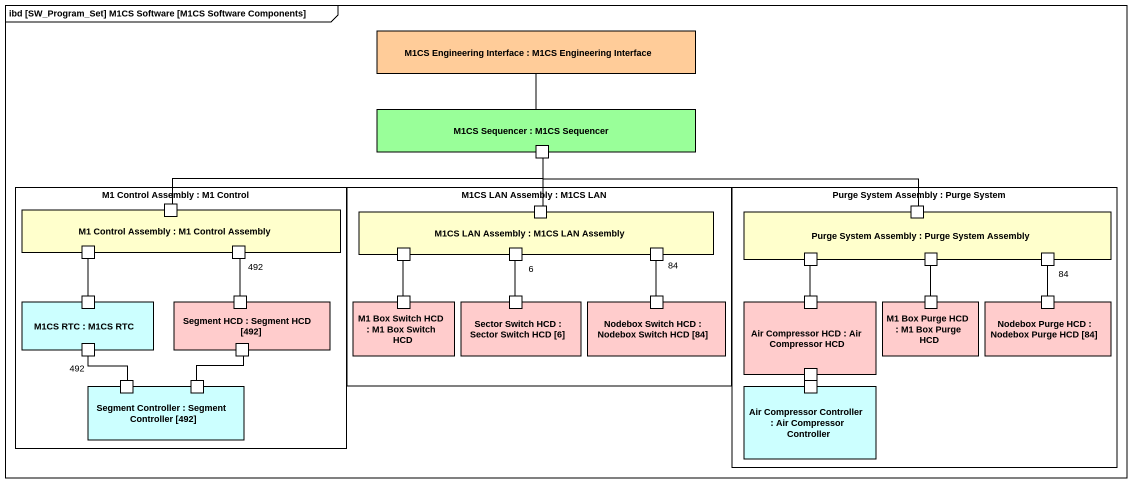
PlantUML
@startuml
mainframe ibd [SW_Program_Set] M1CS Software [M1CS Software Components]
rectangle "M1CS Engineering Interface : M1CS Engineering Interface" as M1CS_Engineering_Interface #FFCC99
rectangle "M1CS Sequencer : M1CS Sequencer" as M1CS_Sequencer #99FF99 {
  port " " as port1 #FFFFFF
}
rectangle "M1 Control Assembly : M1 Control" as M1_Control_Assembly #FFFFFF {
  rectangle "M1 Control Assembly : M1 Control Assembly" as M1_Control_Assembly_2 #FFFFCC {
    port " " as port2 #FFFFFF
    port " " as port5 #FFFFFF
    port " " as port6 #FFFFFF
  }
  rectangle "M1CS RTC : M1CS RTC" as M1CS_RTC #CCFFFF {
    port " " as port13 #FFFFFF
    port " " as port21 #FFFFFF
  }
  rectangle "Segment HCD : Segment HCD [492]" as Segment_HCD #FFCCCC {
    port " " as port14 #FFFFFF
    port " " as port22 #FFFFFF
  }
  rectangle "Segment Controller : Segment Controller [492]" as Segment_Controller #CCFFFF {
    port " " as port24 #FFFFFF
    port " " as port25 #FFFFFF
  }
}
rectangle "M1CS LAN Assembly : M1CS LAN" as M1CS_LAN_Assembly #FFFFFF {
  rectangle "M1CS LAN Assembly : M1CS LAN Assembly" as M1CS_LAN_Assembly_2 #FFFFCC {
    port " " as port3 #FFFFFF
    port " " as port7 #FFFFFF
    port " " as port8 #FFFFFF
    port " " as port9 #FFFFFF
  }
  rectangle "M1 Box Switch HCD : M1 Box Switch HCD" as M1_Box_Switch_HCD #FFCCCC {
    port " " as port15 #FFFFFF
  }
  rectangle "Sector Switch HCD : Sector Switch HCD [6]" as Sector_Switch_HCD #FFCCCC {
    port " " as port16 #FFFFFF
  }
  rectangle "Nodebox Switch HCD : Nodebox Switch HCD [84]" as Nodebox_Switch_HCD #FFCCCC {
    port " " as port17 #FFFFFF
  }
}
rectangle "Purge System Assembly : Purge System" as Purge_System_Assembly #FFFFFF {
  rectangle "Purge System Assembly : Purge System Assembly" as Purge_System_Assembly_2 #FFFFCC {
    port " " as port4 #FFFFFF
    port " " as port10 #FFFFFF
    port " " as port11 #FFFFFF
    port " " as port12 #FFFFFF
  }
  rectangle "Air Compressor HCD : Air Compressor HCD" as Air_Compressor_HCD #FFCCCC {
    port " " as port18 #FFFFFF
    port " " as port23 #FFFFFF
  }
  rectangle "M1 Box Purge HCD : M1 Box Purge HCD" as M1_Box_Purge_HCD #FFCCCC {
    port " " as port19 #FFFFFF
  }
  rectangle "Nodebox Purge HCD : Nodebox Purge HCD [84]" as Nodebox_Purge_HCD #FFCCCC {
    port " " as port20 #FFFFFF
  }
  rectangle "Air Compressor Controller : Air Compressor Controller" as Air_Compressor_Controller #CCFFFF {
    port " " as port26 #FFFFFF
  }
}
M1CS_Engineering_Interface -- M1CS_Sequencer
port1 -left- port2
port1 -- port3
port1 -right- port4
port5 -- port13
port6 "492" -- port14
port12 "84" -- port20
port15 -up- port7
port16 -up- "6" port8
port17 -up- "84" port9
port18 -up- port10
port19 -up- port11
port21 "492" -- port24
port22 -- port25
port23 -- port26
@enduml
